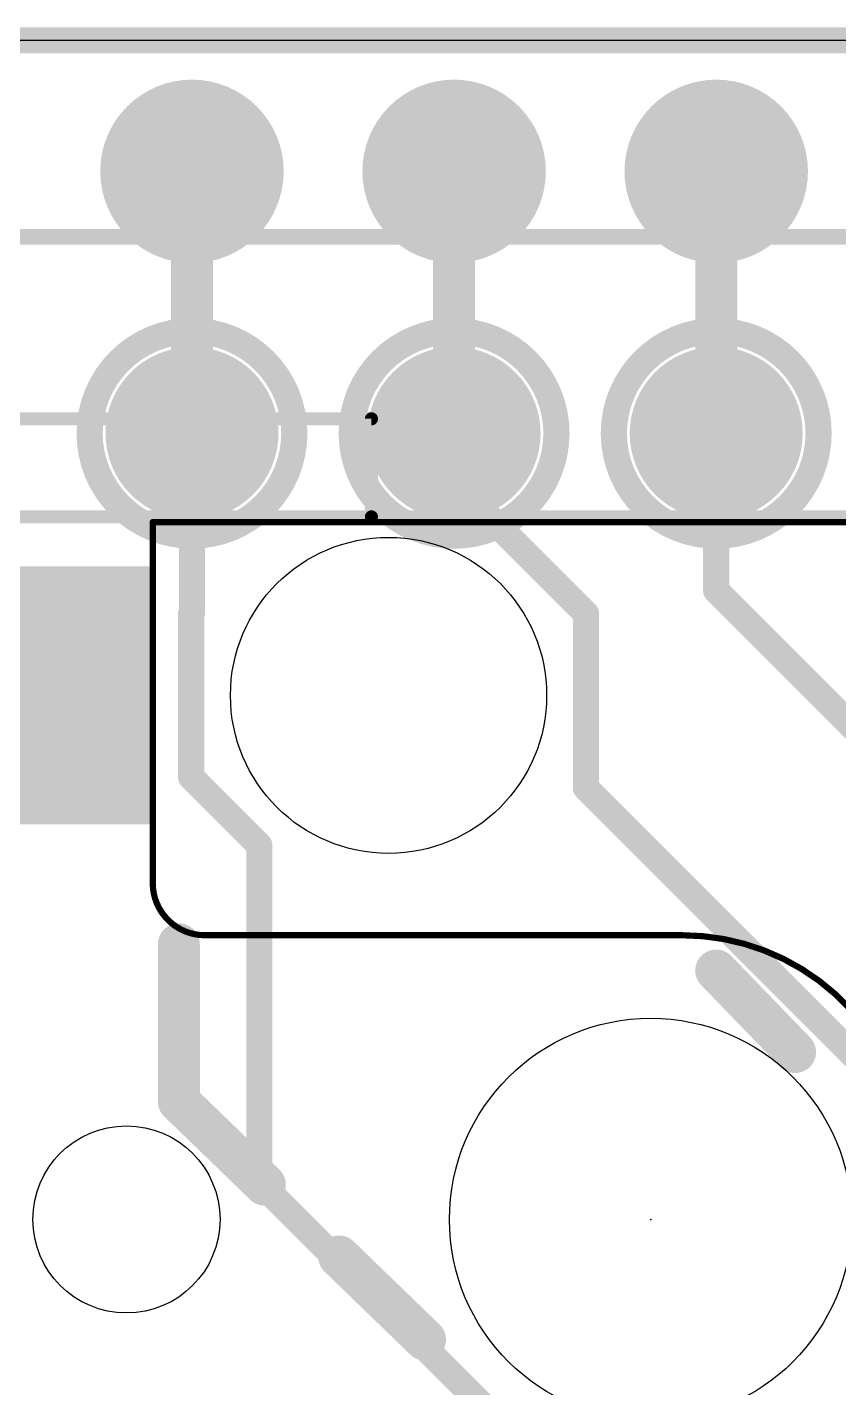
# Model space of a CAD drawing. Extents: x -0.1 to 50.9, y -0.1 to 23.
# Drawn here: x 9.83 to 17.7, y 9.8 to 22.99 of the extents above; entities that cross this region are included whole.
import ezdxf

# ---------------------------------------------------------------- set-up
doc = ezdxf.new("R2010")
doc.units = 0
for name, color, linetype in [('1', 12, 'CONTINUOUS'), ('16', 5, 'CONTINUOUS'), ('17', 110, 'CONTINUOUS'), ('20', 53, 'CONTINUOUS'), ('21', 40, 'CONTINUOUS'), ('22', 6, 'CONTINUOUS'), ('24', 6, 'CONTINUOUS')]:
    doc.layers.add(name, color=color, linetype=linetype)

# ---------------------------------------------------------------- blocks, each defined once
blk = doc.blocks.new('ROUNDP')
at = {"const_width": 0.5}
blk.add_lwpolyline([(0, -0.25, 1), (0, 0.25, 1), (0, -0.25)], format="xyb", dxfattribs=at)
blk = doc.blocks.new('RECT')
blk.add_solid([(-0.5, -0.5), (0.5, -0.5), (-0.5, 0.5), (0.5, 0.5)])

msp = doc.modelspace()

# ---------------------------------------------------------------- linework, layer by layer
at = {"layer": '1'}
for points, const_width in [([(50.8, 22.86), (0, 22.86)], 0.254), ([(11.43, 21.59), (11.43, 19.05)], 0.4064), ([(13.97, 19.05), (13.97, 21.59)], 0.4064), ([(16.51, 21.59), (16.51, 19.05)], 0.4064), ([(11.43, 17.31), (11.43, 19.05)], 0.254), ([(13.97, 19.05), (13.97, 18.58)], 0.254), ([(16.51, 19.05), (16.51, 17.526)], 0.254), ([(13.97, 18.58), (15.2477, 17.3023)], 0.254), ([(16.51, 17.526), (18.034, 16.002)], 0.254), ([(11.4223, 17.3023), (11.43, 17.31)], 0.254), ([(11.4223, 15.7177), (11.4223, 17.3023)], 0.254), ([(15.2477, 17.3023), (15.2477, 15.6133)], 0.254), ([(12.0828, 15.0572), (11.4223, 15.7177)], 0.254), ([(15.2477, 15.6133), (18.542, 12.319)], 0.254), ([(12.0828, 11.7933), (12.0828, 15.0572)], 0.254), ([(14.7828, 9.0932), (12.0828, 11.7933)], 0.254)]:
    msp.add_lwpolyline(points, dxfattribs=dict(at, const_width=const_width))
for points, const_width in [([(11.5316, 21.59, 1), (11.3284, 21.59)], 0.2032), ([(14.0716, 21.59, 1), (13.8684, 21.59)], 0.2032), ([(16.6116, 21.59, 1), (16.4084, 21.59)], 0.2032), ([(11.3284, 19.05, 1), (11.5316, 19.05)], 0.2032), ([(11.4935, 19.05, 1), (11.3665, 19.05)], 0.127), ([(13.8684, 19.05, 1), (14.0716, 19.05)], 0.2032), ([(14.0335, 19.05, 1), (13.9065, 19.05)], 0.127), ([(16.4084, 19.05, 1), (16.6116, 19.05)], 0.2032), ([(16.5735, 19.05, 1), (16.4465, 19.05)], 0.127), ([(14.0149, 18.6249, 1), (13.9251, 18.5351)], 0.127), ([(13.9065, 18.58, 1), (14.0335, 18.58)], 0.127), ([(16.5549, 17.5709, 1), (16.4651, 17.4811)], 0.127), ([(16.4465, 17.526, 1), (16.5735, 17.526)], 0.127), ([(11.3773, 17.3472, 1), (11.4672, 17.2574)], 0.127), ([(11.4857, 17.3023, 1), (11.3588, 17.3023)], 0.127), ([(11.4749, 17.2651, 1), (11.3851, 17.3549)], 0.127), ([(15.3112, 17.3023, 1), (15.1843, 17.3023)], 0.127), ([(15.2028, 17.2574, 1), (15.2927, 17.3472)], 0.127), ([(11.3665, 17.31, 1), (11.4935, 17.31)], 0.127), ([(11.4672, 15.7626, 1), (11.3773, 15.6728)], 0.127), ([(11.3588, 15.7177, 1), (11.4857, 15.7177)], 0.127), ([(15.2927, 15.6582, 1), (15.2028, 15.5683)], 0.127), ([(15.1843, 15.6133, 1), (15.3112, 15.6133)], 0.127), ([(12.1463, 15.0572, 1), (12.0193, 15.0572)], 0.127), ([(12.0378, 15.0123, 1), (12.1277, 15.1021)], 0.127), ([(12.1277, 11.8382, 1), (12.0378, 11.7483)], 0.127), ([(12.0193, 11.7933, 1), (12.1463, 11.7933)], 0.127)]:
    msp.add_lwpolyline(points, format="xyb", dxfattribs=dict(at, const_width=const_width))
at = {"layer": '16', "const_width": 0.254}
msp.add_lwpolyline([(50.8, 22.86), (0, 22.86)], dxfattribs=at)
at = {"layer": '20'}
msp.add_line((2.54, 22.86), (37.973, 22.86), dxfattribs=at)
for centre, radius in [((13.335, 16.51), 1.5318), ((15.875, 11.43), 1.95), ((10.795, 11.43), 0.9068)]:
    msp.add_circle(centre, radius, dxfattribs=at)
at = {"layer": '21'}
for points, const_width in [([(11.43, 18.0581, 1), (11.43, 20.0419, 1), (11.43, 18.0581)], 0.254), ([(13.97, 18.0581, 1), (13.97, 20.0419, 1), (13.97, 18.0581)], 0.254), ([(16.51, 18.0581, 1), (16.51, 20.0419, 1), (16.51, 18.0581)], 0.254), ([(11.065, 18.19, 1), (11.035, 18.19)], 0.03), ([(11.05, 18.205, 1), (11.05, 18.175)], 0.03), ([(11.035, 14.705, 1), (11.065, 14.705)], 0.03), ([(11.05, 14.69, 0.4142), (11.555, 14.185)], 0.06), ([(11.065, 14.69, 1), (11.035, 14.69)], 0.03), ([(11.4046, 14.097, 1), (11.2014, 14.097)], 0.2032), ([(11.555, 14.2, 1), (11.555, 14.17)], 0.03), ([(11.555, 14.17, 1), (11.555, 14.2)], 0.03), ([(18.24, 12.78, 0.3086), (16.18, 14.185)], 0.06), ([(16.18, 14.2, 1), (16.18, 14.17)], 0.03), ([(16.18, 14.17, 1), (16.18, 14.2)], 0.03), ([(16.583, 13.9136, 1), (16.437, 13.7724)], 0.2032), ([(17.2013, 12.9817, 1), (17.3474, 13.1229)], 0.2032), ([(11.3737, 12.646, 1), (11.2323, 12.5)], 0.2032), ([(11.2014, 12.573, 1), (11.4046, 12.573)], 0.2032), ([(12.0656, 11.6936, 1), (12.2069, 11.8396)], 0.2032), ([(12.9255, 11.1442, 1), (12.7842, 10.9982)], 0.2032), ([(13.6175, 10.1918, 1), (13.7588, 10.3378)], 0.2032)]:
    msp.add_lwpolyline(points, format="xyb", dxfattribs=dict(at, const_width=const_width))
for points, const_width in [([(11.05, 14.705), (11.05, 18.19)], 0.06), ([(11.05, 18.19), (19.965, 18.19)], 0.06), ([(11.303, 12.573), (11.303, 14.097)], 0.4064), ([(16.18, 14.185), (11.555, 14.185)], 0.06), ([(17.2743, 13.0523), (16.51, 13.843)], 0.4064), ([(12.1363, 11.7666), (11.303, 12.573)], 0.4064), ([(13.6881, 10.2648), (12.8549, 11.0712)], 0.4064)]:
    msp.add_lwpolyline(points, dxfattribs=dict(at, const_width=const_width))
at = {"layer": '22'}
for points, const_width in [([(24.13, 20.955), (7.62, 20.955)], 0.1524), ([(8.918, 19.191), (13.169, 19.191)], 0.127), ([(13.169, 19.191), (13.169, 18.24)], 0.127), ([(13.169, 18.24), (8.918, 18.24)], 0.127), ([(13.169, 18.24), (18.578, 18.24)], 0.127)]:
    msp.add_lwpolyline(points, dxfattribs=dict(at, const_width=const_width))
at = {"layer": '22', "const_width": 0.0635}
for points in [[(13.2008, 19.191, 1), (13.1372, 19.191)], [(13.169, 19.1593, 1), (13.169, 19.2228)], [(13.1372, 18.24, 1), (13.2008, 18.24)], [(13.169, 18.2718, 1), (13.169, 18.2083)], [(13.169, 18.2083, 1), (13.169, 18.2718)]]:
    msp.add_lwpolyline(points, format="xyb", dxfattribs=at)
at = {"layer": '24'}
msp.add_point((15.875, 11.43), dxfattribs=at)

# ---------------------------------------------------------------- block references
at = {"layer": '1', "xscale": 2.55, "yscale": 2.5}
msp.add_blockref('RECT', (9.785, 16.51), dxfattribs=at)
at = {"layer": '17'}
for p, xscale, yscale, rotation in [((11.43, 21.59), 1.778, 1.778, 180), ((11.43, 21.59), 1.778, 1.778, 180), ((13.97, 21.59), 1.778, 1.778, 180), ((13.97, 21.59), 1.778, 1.778, 180), ((16.51, 21.59), 1.778, 1.778, 180), ((16.51, 21.59), 1.778, 1.778, 180), ((11.43, 19.05), 1.6764, 1.6764, 90), ((11.43, 19.05), 1.6764, 1.6764, 90), ((13.97, 19.05), 1.6764, 1.6764, 90), ((13.97, 19.05), 1.6764, 1.6764, 90), ((16.51, 19.05), 1.6764, 1.6764, 90), ((16.51, 19.05), 1.6764, 1.6764, 90)]:
    msp.add_blockref('ROUNDP', p, dxfattribs=dict(at, xscale=xscale, yscale=yscale, rotation=rotation))

doc.saveas('drawing.dxf')
